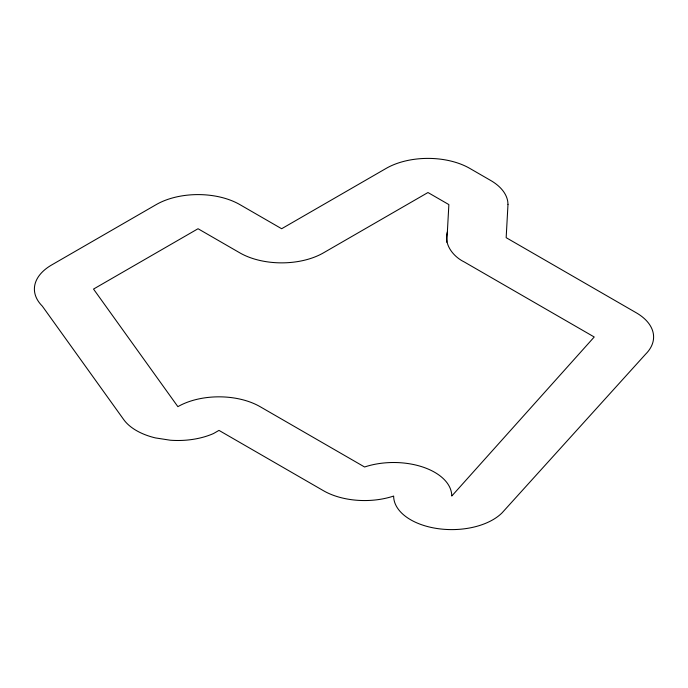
<?xml version="1.0" encoding="UTF-8"?>
<svg xmlns="http://www.w3.org/2000/svg" width="688" height="688" viewBox="0 0 688 688"><rect width="100%" height="100%" fill="white"/><g stroke="black" fill="none" stroke-linecap="round" stroke-linejoin="round"><path stroke-width="1.03" d="M446.804 242.236L448.868 204.594L427.97 192.528L323.455 252.866A59.125 34.133 0 0 1 239.845 252.866L198.041 228.734L93.525 289.072L177.882 406.66A58.119 33.549 0 0 1 260.073 406.66L364.588 466.997A58.119 33.549 0 0 1 451.758 496.057L594.226 336.991L464.185 261.913C453.332 256.641 443.579 244.446 447.372 231.933M507.993 204.345L506.162 237.67L636.211 312.756A59.374 34.28 0 0 1 645.645 354.131L502.085 512.835A58.119 33.549 0 0 1 436.717 528.461A58.119 33.549 0 0 1 393.648 496.057A58.119 33.549 0 0 1 323.489 490.725L218.982 430.387L213.572 433.509A58.618 33.841 0 0 1 170.237 440.208L155.454 437.921A58.618 33.841 0 0 1 123.728 419.611L42.321 306.134A59.125 34.133 0 0 1 51.72 264.932L156.228 204.594A59.125 34.133 0 0 1 239.845 204.594L281.65 228.734L386.166 168.388A59.125 34.133 0 0 1 469.775 168.388L490.673 180.454A59.125 34.133 0 0 1 507.778 201.696L507.993 204.345"/></g></svg>
